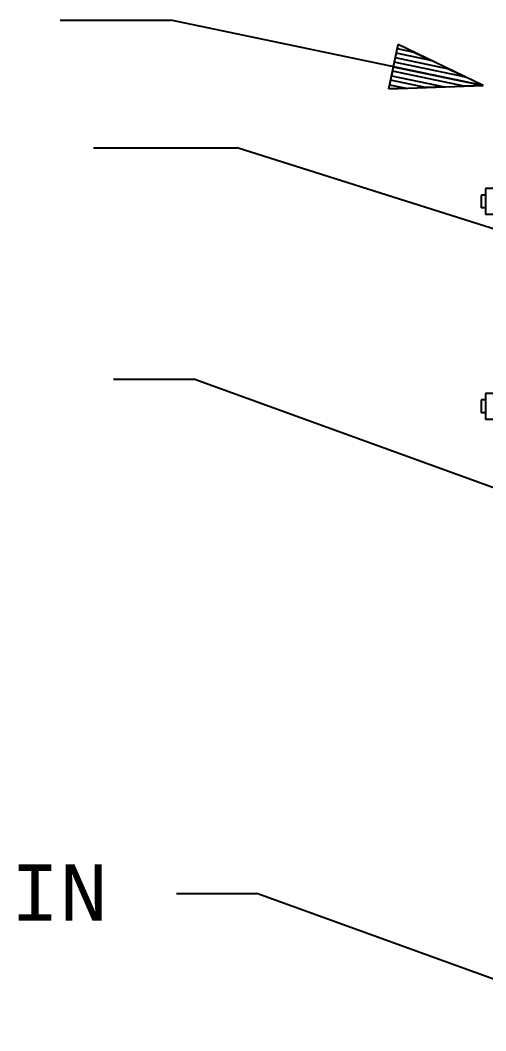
# Model space of a CAD drawing. Header units: millimetres. Extents: x 3124 to 89481, y 1963 to 26804.
# Drawn here: x 82576 to 83815, y 18613 to 21300 of the extents above; entities that cross this region are included whole.
import ezdxf

# ---------------------------------------------------------------- set-up
doc = ezdxf.new("R2010")
doc.units = ezdxf.units.MM
for name, color, linetype in [('2', 7, 'Continuous'), ('46', 7, 'Continuous'), ('9', 7, 'Continuous')]:
    doc.layers.add(name, color=color, linetype=linetype)
doc.styles.add('MONOTXT', font='MONOTXT', dxfattribs={"height": 0.2})

msp = doc.modelspace()

# ---------------------------------------------------------------- linework, layer by layer
at = {"layer": '2', "color": 2, "linetype": 'Continuous'}
for p, q in [((82682, 21299.5), (82977.2, 21299.5)), ((83807.9, 21125.9), (82977.2, 21299.5)), ((82770.8, 20960.7), (83152.8, 20960.7)), ((84148.9, 20645.1), (83152.8, 20960.7)), ((82823.9, 20345.4), (83037.6, 20345.4)), ((84045, 19980.9), (83037.6, 20345.4)), ((82992.1, 18977.8), (83205.8, 18977.8)), ((84213.2, 18613.3), (83205.8, 18977.8))]:
    msp.add_line(p, q, dxfattribs=at)
at = {"layer": '46', "color": 2, "linetype": 'Continuous'}
for p, q in [((83556.4, 21117.4), (83581, 21234.8)), ((83556.4, 21117.4), (83581, 21234.8)), ((83581, 21234.8), (83578.7, 21223.9)), ((83581, 21234.8), (83578.7, 21223.9)), ((83578.7, 21223.9), (83622.9, 21214.7)), ((83578.7, 21223.9), (83622.9, 21214.7)), ((83807.9, 21125.9), (83581, 21234.8)), ((83807.9, 21125.9), (83581, 21234.8)), ((83576.2, 21212), (83573.5, 21200)), ((83576.2, 21212), (83573.5, 21200)), ((83573.5, 21200), (83715.1, 21170.4)), ((83573.5, 21200), (83715.1, 21170.4)), ((83669.1, 21192.4), (83576.2, 21212)), ((83669.1, 21192.4), (83576.2, 21212)), ((83622.9, 21214.7), (83669.1, 21192.4)), ((83622.9, 21214.7), (83669.1, 21192.4)), ((83571.2, 21188), (83568.4, 21175.9)), ((83571.2, 21188), (83568.4, 21175.9)), ((83568.4, 21175.9), (83807.9, 21125.9)), ((83568.4, 21175.9), (83807.9, 21125.9)), ((83761.7, 21148), (83571.2, 21188)), ((83761.7, 21148), (83571.2, 21188)), ((83715.1, 21170.4), (83761.7, 21148)), ((83715.1, 21170.4), (83761.7, 21148)), ((83566.2, 21164.2), (83563.4, 21151.9)), ((83566.2, 21164.2), (83563.4, 21151.9)), ((83563.4, 21151.9), (83705.1, 21122.5)), ((83563.4, 21151.9), (83705.1, 21122.5)), ((83756.7, 21124.2), (83566.2, 21164.2)), ((83756.7, 21124.2), (83566.2, 21164.2)), ((83556.4, 21117.4), (83807.9, 21125.9)), ((83556.4, 21117.4), (83807.9, 21125.9)), ((83602.9, 21118.8), (83556.4, 21117.4)), ((83602.9, 21118.8), (83556.4, 21117.4)), ((83561.2, 21140.2), (83558.7, 21128)), ((83561.2, 21140.2), (83558.7, 21128)), ((83558.7, 21128), (83602.9, 21118.8)), ((83558.7, 21128), (83602.9, 21118.8)), ((83654.1, 21120.7), (83561.2, 21140.2)), ((83654.1, 21120.7), (83561.2, 21140.2)), ((83705.1, 21122.5), (83654.1, 21120.7)), ((83705.1, 21122.5), (83654.1, 21120.7)), ((83807.9, 21125.9), (83756.7, 21124.2)), ((83807.9, 21125.9), (83756.7, 21124.2))]:
    msp.add_line(p, q, dxfattribs=at)
at = {"layer": '9', "color": 2, "linetype": 'Continuous'}
for p, q in [((83836.5, 20851.9), (83813.5, 20851.9)), ((83813.5, 20851.9), (83813.5, 20783.4)), ((83813.5, 20834.9), (83802, 20834.9)), ((83802, 20834.9), (83802, 20800.5)), ((83813.5, 20800.5), (83802, 20800.5)), ((83836.5, 20783.4), (83813.5, 20783.4)), ((83802, 20290), (83802, 20255.5)), ((83813.5, 20290), (83802, 20290)), ((83836.5, 20306.9), (83813.5, 20306.9)), ((83813.5, 20306.9), (83813.5, 20238.5)), ((83813.5, 20255.5), (83802, 20255.5)), ((83836.5, 20238.5), (83813.5, 20238.5))]:
    msp.add_line(p, q, dxfattribs=at)

# ---------------------------------------------------------------- texts
at = {"layer": '2', "color": 2, "linetype": 'Continuous', "style": 'MONOTXT'}
msp.add_text('FROM MAIN', height=149.53, dxfattribs=at).set_placement((81644.9, 18905.9))

doc.saveas('drawing.dxf')
